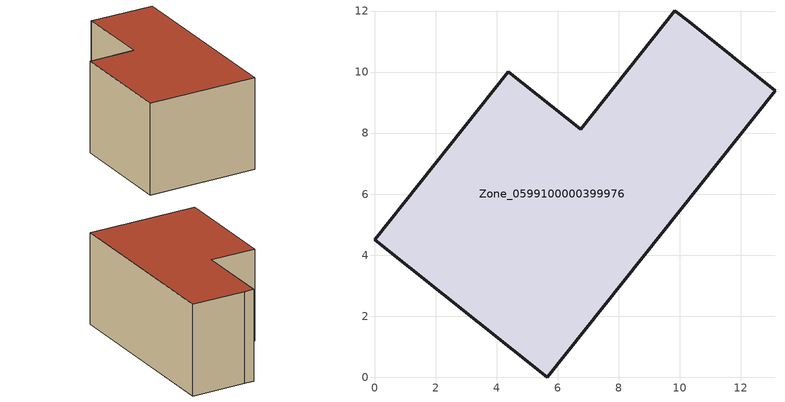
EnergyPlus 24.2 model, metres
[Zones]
Zone_0599100000399976
 floor ground (C_G): 0,4.51 4.38,10.01 6.76,8.13 9.84,12.01 10.32,11.64 13.12,9.38 5.66,0 z0.95
 wall outside (C_F): 5.66,0 13.12,9.38 10.32,11.64 9.84,12.01 6.76,8.13 4.38,10.01 0,4.51 5.66,0 z0.95:6.95
 roof outside (C_R): 4.38,10.01 0,4.51 5.66,0 13.12,9.38 10.32,11.64 9.84,12.01 6.76,8.13 z6.95
[BUILDING]
Pand.0599100000399976: North Axis=0; Terrain=City; Loads Convergence Tolerance Value=0.04; Temperature Convergence Tolerance Value=0.4; Solar Distribution=FullExterior; Maximum Number of Warmup Days=25; Minimum Number of Warmup Days=1
[Site:Location]
Rotterdam.The.Hague.AP_ZH_NLD Design_Conditions: Latitude=51.96; Longitude=4.45; Time Zone=1; Elevation=-4.5
[SITE:GROUNDTEMPERATURE:BUILDINGSURFACE]
18, 18, 18, 18, 18, 18, 18, 18, 18, 18, 18, 18
[MATERIAL] Thermal Absorptance=0.9; Solar Absorptance=0.7; Visible Absorptance=0.7
Name | Roughness | Thickness | Conductivity | Density | Specific Heat
G.TC.1992-2005 | MediumSmooth | 0.15 | 0.06 | 540 | 1210
F.TC.1992-2005 | Rough | 0.3 | 0.12 | 1920 | 840
R.TC.1992-2005 | MediumRough | 0.2 | 0.08 | 1500 | 1000
[CONSTRUCTION]
C_G: G.TC.1992-2005
C_F: F.TC.1992-2005
C_R: R.TC.1992-2005
[ZONE]
Zone_0599100000399976: Type=1; Multiplier=1; Ceiling Height=Autocalculate; Volume=Autocalculate; Floor Area=autocalculate; Part of Total Floor Area=Yes
[ZONEINFILTRATION:DESIGNFLOWRATE]
Infil_Zone_0599100000399976: Zone or ZoneList or Space or SpaceList=Zone_0599100000399976; Schedule=AlwaysOn; Design Flow Rate Calculation Method=Flow/Area; Flow Rate per Floor Area=0.0015; Constant Term Coefficient=1; Temperature Term Coefficient=0; Velocity Term Coefficient=0; Velocity Squared Term Coefficient=0
[HVACTEMPLATE:ZONE:IDEALLOADSAIRSYSTEM]
Zone_0599100000399976: Maximum Heating Supply Air Temperature=50; Minimum Cooling Supply Air Temperature=13; Maximum Heating Supply Air Humidity Ratio=0.0156; Minimum Cooling Supply Air Humidity Ratio=0.0077; Heating Limit=NoLimit; Cooling Limit=NoLimit; Dehumidification Control Type=ConstantSensibleHeatRatio; Cooling Sensible Heat Ratio=0.7; Dehumidification Setpoint=60; Humidification Control Type=None; Humidification Setpoint=30; Outdoor Air Method=None; Outdoor Air Flow Rate per Person=0.00944; Outdoor Air Flow Rate per Zone Floor Area=0; Outdoor Air Flow Rate per Zone=0; Demand Controlled Ventilation Type=None; Outdoor Air Economizer Type=NoEconomizer; Heat Recovery Type=None; Sensible Heat Recovery Effectiveness=0.7; Latent Heat Recovery Effectiveness=0.65
[ZONECONTROL:THERMOSTAT]
ThermostatControl_Zone_0599100000399976: Zone or ZoneList=Zone_0599100000399976; Control Type Schedule=DualSetpointControlType; Control 1=Thermostat_Zone_0599100000399976; Temperature Difference Between Cutout And Setpoint=0
[THERMOSTATSETPOINT:DUALSETPOINT]
Thermostat_Zone_0599100000399976: Heating Setpoint Temperature Schedule=HeatingSetpoint_Zone_0599100000399976; Cooling Setpoint Temperature Schedule=CoolingSetpoint_Zone_0599100000399976
[SCHEDULE:COMPACT]
HeatingSetpoint_Zone_0599100000399976: Through: 12/31, For: AllDays, Until: 24:00, 21
CoolingSetpoint_Zone_0599100000399976: Through: 12/31, For: AllDays, Until: 24:00, 24
DualSetpointControlType: Through: 12/31, For: AllDays, Until: 24:00, 4
AlwaysOn: Through: 12/31, For: AllDays, Until: 24:00, 1
